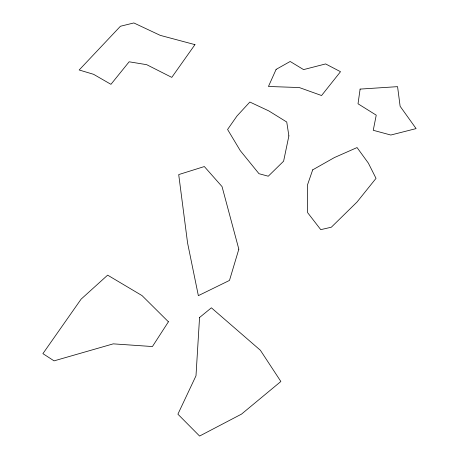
<?xml version="1.0" encoding="UTF-8"?>
<svg xmlns="http://www.w3.org/2000/svg" width="459" height="459" viewBox="0 0 459 459"><rect width="100%" height="100%" fill="white"/><g stroke="black" fill="none" stroke-linecap="round" stroke-linejoin="round"><path stroke-width="0.69" d="M199.55 317.519L195.993 375.795L177.897 414.179L199.59 436.05L241.526 414.104L280.868 381.492L260.373 350.257L211.392 307.811L199.55 317.519M360.103 89.098L358.026 103.786L376.237 115.157L373.247 130.293L390.816 135.032L416.101 128.6L400.122 106.27L397.569 86.648L360.103 89.098M288.883 135.881L283.61 161.184L268.268 176.216L258.996 173.703L240.281 150.65L227.578 129.472L236.999 115.984L249.851 102.036L268.773 110.9L286.743 122.019L288.883 135.881M238.829 249.174L229.489 280.42L198.357 295.648L187.57 242.949L178.706 174.586L204.341 166.554L222.041 186.595L238.829 249.174M312.694 169.859L307.473 184.971L307.639 212.672L320.755 229.649L331.329 227.216L356.999 202.052L376.024 178.356L368.353 163.117L357.056 147.563L334.347 157.598L312.694 169.859M276.117 69.384L268.452 86.476L299.291 87.549L321.564 95.535L340.509 71.702L325.62 63.933L303.577 69.602L290.168 61.483L276.117 69.384M168.419 321.793L152.422 346.545L113.258 343.854L54.064 360.866L42.899 353.637L81.105 299.148L107.641 275.148L142.043 295.596L168.419 321.793M194.96 44.638L171.786 77.382L146.702 64.685L129.14 61.793L110.946 84.33L93.561 74.301L79.172 69.992L120.43 26.255L133.844 22.95L160.254 35.366L194.96 44.638"/></g></svg>
